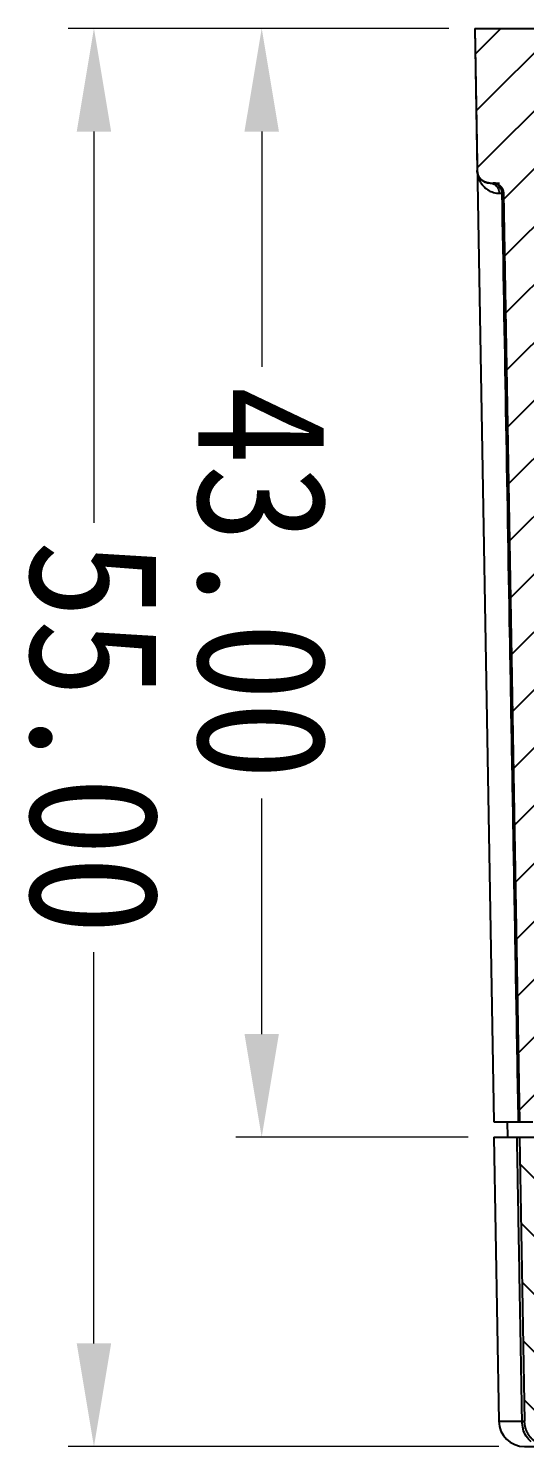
# Model space of a CAD drawing. Header units: millimetres. Extents: x -308 to 1490, y -1725 to -1095.
# Drawn here: x 1305.6 to 1324.8, y -1505.6 to -1450.6 of the extents above; entities that cross this region are included whole.
import ezdxf

# ---------------------------------------------------------------- set-up
doc = ezdxf.new("R2010")
doc.units = ezdxf.units.MM
doc.layers.add('dim', color=3, linetype='Continuous', lineweight=9)
doc.styles.add('FFS', font='simfang0.ttf', dxfattribs={"width": 0.9})
doc.dimstyles.new('YanXiu', dxfattribs={"dimtxt": 2.5, "dimasz": 2.2, "dimexe": 1, "dimexo": 0.6, "dimgap": 0.66, "dimtad": 0, "dimzin": 1, "dimdsep": 46, "dimtxsty": 'FFS', "dimcen": 0, "dimclrd": 256, "dimclre": 131, "dimclrt": 42, "dimazin": 0, "dimtfac": 1, "dimtofl": 0, "dimtmove": 0, "dimatfit": 3, "dimfxl": 0, "dimlwd": 5, "dimlwe": 5, "dimarcsym": 0})

# ---------------------------------------------------------------- blocks, each defined once
blk = doc.blocks.new('*D33')
at = {"layer": 'Defpoints', "color": 0}
for p in [(-58.462, 82.576), (-49.467, 82.576), (-57.721, 39.576)]:
    blk.add_point(p, dxfattribs=at)
at = {"layer": 'dim', "color": 131, "lineweight": 5}
for p, q in [((-57.462, 82.576), (-48.467, 82.576)), ((-56.722, 39.576), (-48.467, 39.576))]:
    blk.add_line(p, q, dxfattribs=at)
at = {"layer": 'dim', "lineweight": 5}
for p, q in [((-49.467, 78.576), (-49.467, 69.446)), ((-49.467, 43.576), (-49.467, 52.707))]:
    blk.add_line(p, q, dxfattribs=at)
at = {"layer": 'dim'}
for points in [[(-50.133, 78.576), (-48.8, 78.576), (-49.467, 82.576)], [(-50.133, 43.576), (-48.8, 43.576), (-49.467, 39.576)]]:
    blk.add_solid(points, dxfattribs=at)
at = {"layer": 'dim', "color": 42, "insert": (-49.467, 61.076), "char_height": 5, "attachment_point": 5, "rotation": 90, "style": 'FFS'}
blk.add_mtext('43.00', dxfattribs=at)
blk = doc.blocks.new('*D35')
at = {"layer": 'Defpoints', "color": 0}
for p in [(-59.654, 94.576), (-42.967, 94.576), (-57.721, 39.576)]:
    blk.add_point(p, dxfattribs=at)
at = {"layer": 'dim', "color": 131, "lineweight": 5}
for p, q in [((-58.654, 94.576), (-41.967, 94.576)), ((-56.722, 39.576), (-41.967, 39.576))]:
    blk.add_line(p, q, dxfattribs=at)
at = {"layer": 'dim', "lineweight": 5}
for p, q in [((-42.967, 90.576), (-42.967, 75.398)), ((-42.967, 43.576), (-42.967, 58.755))]:
    blk.add_line(p, q, dxfattribs=at)
at = {"layer": 'dim'}
for points in [[(-43.633, 90.576), (-42.3, 90.576), (-42.967, 94.576)], [(-43.633, 43.576), (-42.3, 43.576), (-42.967, 39.576)]]:
    blk.add_solid(points, dxfattribs=at)
at = {"layer": 'dim', "color": 42, "insert": (-42.967, 67.076), "char_height": 5, "attachment_point": 5, "rotation": 90, "style": 'FFS'}
blk.add_mtext('55.00', dxfattribs=at)
blk = doc.blocks.new('u73')
h = blk.add_hatch()
h.set_pattern_fill('ANSI31', color=5, scale=0.5, angle=90, style=0)
h.set_pattern_definition([(135, (-816.1751, 1406.0216), (-1.122532, -1.122532), [])])
edge = h.paths.add_edge_path()
edge.add_line((-59.461, 82.576), (-61.265, 82.576))
edge.add_line((-59.461, 82.576), (-59.654, 93.594))
edge.add_spline(control_points=[(-60.654, 94.576), (-60.076, 94.576), (-59.664, 94.172), (-59.654, 93.594)], knot_values=[0, 0, 0, 0, 1, 1, 1, 1], weights=[1, 0.808834, 0.808834, 1], degree=3, periodic=0)
edge.add_line((-60.654, 94.576), (-71.669, 94.576))
edge.add_line((-71.721, 93.576), (-71.669, 94.576))
edge.add_line((-71.721, 93.576), (-142.721, 93.576))
edge.add_line((-142.721, 91.076), (-142.721, 93.576))
edge.add_line((-79.431, 91.076), (-142.721, 91.076))
edge.add_line((-79.431, 91.076), (-79.221, 85.076))
edge.add_line((-77.721, 85.076), (-79.221, 85.076))
edge.add_line((-77.512, 91.076), (-77.721, 85.076))
edge.add_line((-75.431, 91.076), (-77.512, 91.076))
edge.add_line((-75.431, 91.076), (-75.221, 85.076))
edge.add_line((-73.721, 85.076), (-75.221, 85.076))
edge.add_line((-73.512, 91.076), (-73.721, 85.076))
edge.add_line((-64.713, 91.076), (-73.512, 91.076))
edge.add_spline(control_points=[(-64.546, 82.576), (-64.565, 83.526), (-64.602, 85.422), (-64.658, 88.255), (-64.695, 90.137), (-64.713, 91.076)], knot_values=[0, 0, 0, 0, 0.333333, 0.666667, 1, 1, 1, 1], degree=3, periodic=0)
edge.add_line((-63.4, 82.576), (-64.546, 82.576))
edge.add_line((-63.344, 85.576), (-63.4, 82.576))
edge.add_line((-61.319, 85.576), (-63.344, 85.576))
edge.add_line((-61.265, 82.576), (-61.319, 85.576))
edge = h.paths.add_edge_path()
edge.add_line((-142.721, 91.076), (-142.721, 94.576))
edge.add_line((-142.721, 91.076), (-142.721, 93.576))
edge.add_line((-142.721, 93.576), (-142.721, 94.576))
edge = h.paths.add_edge_path()
edge.add_line((-176.981, 82.576), (-171.721, 82.576))
edge.add_line((-171.721, 82.576), (-171.847, 89.803))
edge.add_line((-171.847, 89.803), (-173.685, 91.64))
edge.add_line((-173.685, 91.64), (-173.721, 92.676))
edge.add_line((-174.651, 92.676), (-173.721, 92.676))
edge.add_line((-174.651, 92.676), (-174.718, 94.576))
edge.add_line((-175.789, 94.576), (-174.718, 94.576))
edge.add_spline(control_points=[(-176.789, 93.594), (-176.779, 94.172), (-176.367, 94.576), (-175.789, 94.576)], knot_values=[0, 0, 0, 0, 1, 1, 1, 1], weights=[1, 0.808834, 0.808834, 1], degree=3, periodic=0)
edge.add_line((-176.981, 82.576), (-176.789, 93.594))
edge = h.paths.add_edge_path()
edge.add_line((-167.721, 82.576), (-163.739, 82.576))
edge.add_line((-163.683, 85.576), (-163.739, 82.576))
edge.add_line((-163.683, 85.576), (-161.597, 85.576))
edge.add_line((-161.538, 82.576), (-161.597, 85.576))
edge.add_line((-161.538, 82.576), (-160.321, 82.576))
edge.add_spline(control_points=[(-160.139, 91.076), (-160.159, 90.139), (-160.2, 88.258), (-160.261, 85.425), (-160.301, 83.527), (-160.321, 82.576)], knot_values=[0, 0, 0, 0, 0.333333, 0.666667, 1, 1, 1, 1], degree=3, periodic=0)
edge.add_line((-160.139, 91.076), (-142.721, 91.076))
edge.add_line((-142.721, 91.076), (-142.721, 94.576))
edge.add_line((-164.725, 94.576), (-142.721, 94.576))
edge.add_line((-164.791, 92.676), (-164.725, 94.576))
edge.add_line((-165.721, 92.676), (-164.791, 92.676))
edge.add_line((-165.757, 91.64), (-165.721, 92.676))
edge.add_line((-167.595, 89.803), (-165.757, 91.64))
edge.add_line((-167.721, 82.576), (-167.595, 89.803))
h = blk.add_hatch()
h.set_pattern_fill('ANSI31', color=5, scale=0.5, angle=180, style=0)
h.set_pattern_definition([(225, (-816.1751, 1406.0216), (1.122532, -1.122532), [])])
edge = h.paths.add_edge_path()
edge.add_line((-142.721, 39.576), (-142.721, 42.576))
edge.add_line((-142.721, 39.576), (-57.721, 39.576))
edge.add_line((-57.817, 45.085), (-57.721, 39.576))
edge.add_spline(control_points=[(-57.817, 45.085), (-57.822, 45.374), (-58.029, 45.576), (-58.317, 45.576)], knot_values=[0, 0, 0, 0, 1, 1, 1, 1], weights=[1, 0.808834, 0.808834, 1], degree=3, periodic=0)
edge.add_line((-58.433, 45.576), (-58.317, 45.576))
edge.add_spline(control_points=[(-58.833, 45.969), (-58.829, 45.738), (-58.664, 45.576), (-58.433, 45.576)], knot_values=[0, 0, 0, 0, 1, 1, 1, 1], weights=[1, 0.808834, 0.808834, 1], degree=3, periodic=0)
edge.add_line((-59.461, 81.976), (-58.833, 45.969))
edge.add_line((-59.972, 81.976), (-59.461, 81.976))
edge.add_line((-59.993, 82.576), (-59.972, 81.976))
edge.add_line((-61.544, 82.576), (-59.993, 82.576))
edge.add_line((-61.576, 84.076), (-61.544, 82.576))
edge.add_line((-63.081, 84.076), (-61.576, 84.076))
edge.add_spline(control_points=[(-64.059, 42.576), (-63.947, 47.131), (-63.725, 56.278), (-63.399, 70.111), (-63.186, 79.409), (-63.081, 84.076)], knot_values=[0, 0, 0, 0, 0.333333, 0.666667, 1, 1, 1, 1], degree=3, periodic=0)
edge.add_line((-73.617, 42.576), (-64.059, 42.576))
edge.add_line((-73.721, 48.576), (-73.617, 42.576))
edge.add_line((-75.221, 48.576), (-73.721, 48.576))
edge.add_line((-75.221, 48.576), (-75.326, 42.576))
edge.add_line((-77.617, 42.576), (-75.326, 42.576))
edge.add_line((-77.721, 48.576), (-77.617, 42.576))
edge.add_line((-79.221, 48.576), (-77.721, 48.576))
edge.add_line((-79.221, 48.576), (-79.326, 42.576))
edge.add_line((-142.721, 42.576), (-79.326, 42.576))
edge = h.paths.add_edge_path()
edge.add_line((-142.721, 39.576), (-142.721, 42.576))
edge.add_line((-142.721, 39.576), (-142.721, 42.576))
edge = h.paths.add_edge_path()
edge.add_line((-142.721, 39.576), (-142.721, 42.576))
edge.add_line((-142.721, 42.576), (-160.865, 42.576))
edge.add_spline(control_points=[(-161.871, 84.076), (-161.763, 79.359), (-161.546, 69.994), (-161.211, 56.161), (-160.981, 47.081), (-160.865, 42.576)], knot_values=[0, 0, 0, 0, 0.333333, 0.666667, 1, 1, 1, 1], degree=3, periodic=0)
edge.add_line((-161.871, 84.076), (-163.422, 84.076))
edge.add_line((-163.453, 82.576), (-163.422, 84.076))
edge.add_line((-163.453, 82.576), (-167.008, 82.576))
edge.add_line((-167.008, 82.576), (-167.008, 72.576))
edge.add_line((-165.33, 72.576), (-167.008, 72.576))
edge.add_spline(control_points=[(-164.403, 39.576), (-164.505, 43.176), (-164.71, 50.419), (-165.019, 61.419), (-165.226, 68.842), (-165.33, 72.576)], knot_values=[0, 0, 0, 0, 0.333333, 0.666667, 1, 1, 1, 1], degree=3, periodic=0)
edge.add_line((-142.721, 39.576), (-164.403, 39.576))
edge = h.paths.add_edge_path()
edge.add_line((-174.521, 39.576), (-177.721, 39.576))
edge.add_line((-174.521, 39.576), (-173.657, 72.576))
edge.add_line((-172.435, 72.576), (-173.657, 72.576))
edge.add_line((-172.435, 82.576), (-172.435, 72.576))
edge.add_line((-172.435, 82.576), (-176.45, 82.576))
edge.add_line((-176.45, 82.576), (-176.471, 81.976))
edge.add_line((-176.471, 81.976), (-176.981, 81.976))
edge.add_line((-176.981, 81.976), (-177.721, 39.576))
at = {"color": 7}
for p, q in [((-59.654, 94.576), (-164.725, 94.576)), ((-59.461, 82.576), (-59.654, 93.594)), ((-59.461, 82.576), (-59.654, 93.594)), ((-58.654, 93.594), (-59.546, 93.594)), ((-58.461, 82.576), (-58.654, 93.594)), ((-58.462, 82.576), (-61.544, 82.576)), ((-59.461, 82.576), (-61.265, 82.576)), ((-58.972, 81.976), (-58.993, 82.576)), ((-59.461, 81.976), (-59.972, 81.976)), ((-58.462, 81.976), (-59.972, 81.976)), ((-58.833, 45.969), (-59.461, 81.976)), ((-58.833, 45.969), (-59.461, 81.976)), ((-57.721, 39.576), (-58.461, 81.976)), ((-58.675, 45.969), (-58.772, 45.969)), ((-58.317, 45.576), (-58.681, 45.576)), ((-58.317, 45.576), (-58.433, 45.576)), ((-57.721, 39.576), (-57.817, 45.085)), ((-57.721, 39.576), (-177.721, 39.576)), ((-57.721, 39.576), (-142.721, 39.576))]:
    blk.add_line(p, q, dxfattribs=at)
for centre, radius, start, end in [((-59.654, 93.576), 1, 1, 90), ((-59.156, 52.692), 40.904, 90.5458, 90.6967), ((-60.679, 93.577), 1.133, 0.8511, 16.4847), ((-58.574, 73.109), 27.14, 269.4535, 269.5822), ((-58.433, 45.976), 0.4, 181, 270), ((-58.675, 45.153), 0.816, 82.1691, 89.9969), ((-58.676, 45.145), 0.825, 65.9965, 82.1427), ((-58.684, 45.126), 0.845, 57.1919, 66.0035), ((-58.691, 45.116), 0.857, 51.6942, 57.1857), ((-58.317, 45.076), 0.5, 1, 90)]:
    blk.add_arc(centre, radius, start, end, dxfattribs=at)
for points, start_tangent, end_tangent in [([(-60.654, 94.576), (-60.643, 94.576), (-60.632, 94.576), (-60.62, 94.576), (-60.609, 94.576), (-60.598, 94.575), (-60.587, 94.574), (-60.576, 94.573), (-60.565, 94.573), (-60.553, 94.571), (-60.542, 94.57), (-60.531, 94.569), (-60.519, 94.567), (-60.508, 94.566), (-60.496, 94.564), (-60.485, 94.562), (-60.473, 94.56), (-60.462, 94.558), (-60.45, 94.556), (-60.439, 94.553), (-60.427, 94.551), (-60.416, 94.548), (-60.404, 94.545), (-60.393, 94.542), (-60.381, 94.539), (-60.369, 94.535), (-60.358, 94.532), (-60.346, 94.528), (-60.335, 94.524), (-60.323, 94.52), (-60.312, 94.516), (-60.3, 94.512), (-60.289, 94.508), (-60.278, 94.503), (-60.266, 94.498), (-60.255, 94.494), (-60.244, 94.489), (-60.232, 94.483), (-60.221, 94.478), (-60.21, 94.473), (-60.199, 94.467), (-60.188, 94.461), (-60.177, 94.455), (-60.166, 94.449), (-60.155, 94.443), (-60.144, 94.437), (-60.133, 94.43), (-60.122, 94.424), (-60.112, 94.417), (-60.101, 94.41), (-60.09, 94.403), (-60.08, 94.396), (-60.07, 94.388), (-60.059, 94.381), (-60.049, 94.373), (-60.039, 94.365), (-60.029, 94.358), (-60.019, 94.349), (-60.009, 94.341), (-60, 94.333), (-59.99, 94.325), (-59.981, 94.316), (-59.971, 94.307), (-59.962, 94.299), (-59.953, 94.29), (-59.944, 94.281), (-59.935, 94.272), (-59.926, 94.262), (-59.917, 94.253), (-59.909, 94.244), (-59.9, 94.234), (-59.892, 94.224), (-59.884, 94.215), (-59.875, 94.205), (-59.868, 94.195), (-59.86, 94.185), (-59.852, 94.174), (-59.845, 94.164), (-59.837, 94.154), (-59.83, 94.144), (-59.823, 94.133), (-59.816, 94.123), (-59.809, 94.112), (-59.802, 94.101), (-59.796, 94.09), (-59.789, 94.08), (-59.783, 94.069), (-59.777, 94.058), (-59.771, 94.047), (-59.765, 94.036), (-59.76, 94.025), (-59.754, 94.014), (-59.749, 94.002), (-59.744, 93.991), (-59.739, 93.98), (-59.734, 93.969), (-59.729, 93.957), (-59.724, 93.946), (-59.72, 93.934), (-59.716, 93.923), (-59.711, 93.912), (-59.707, 93.9), (-59.704, 93.889), (-59.7, 93.877), (-59.696, 93.866), (-59.693, 93.854), (-59.69, 93.843), (-59.687, 93.831), (-59.684, 93.82), (-59.681, 93.808), (-59.678, 93.797), (-59.676, 93.785), (-59.673, 93.774), (-59.671, 93.762), (-59.669, 93.751), (-59.667, 93.74), (-59.665, 93.728), (-59.663, 93.717), (-59.662, 93.705), (-59.661, 93.694), (-59.659, 93.683), (-59.658, 93.672), (-59.657, 93.66), (-59.656, 93.649), (-59.655, 93.638), (-59.655, 93.627), (-59.654, 93.616), (-59.654, 93.605), (-59.654, 93.594)], (1, 0), (0.017452, -0.999848)), ([(-59.911, 94.39), (-59.718, 94.173), (-59.592, 93.899)], (0.773468, -0.633836), (0.284822, -0.95858)), ([(-59.35, 82.576), (-59.396, 85.163), (-59.443, 87.818), (-59.493, 90.601), (-59.546, 93.594)], (-0.017694, 0.999843), (-0.017805, 0.999841)), ([(-58.772, 45.969), (-58.919, 54.383), (-59.071, 63.073), (-59.232, 72.209), (-59.404, 81.976)], (-0.017449, 0.999848), (-0.017686, 0.999844)), ([(-58.433, 45.576), (-58.437, 45.577), (-58.442, 45.577), (-58.446, 45.577), (-58.451, 45.577), (-58.455, 45.577), (-58.46, 45.577), (-58.464, 45.578), (-58.469, 45.578), (-58.473, 45.578), (-58.478, 45.579), (-58.482, 45.58), (-58.487, 45.58), (-58.491, 45.581), (-58.496, 45.581), (-58.5, 45.582), (-58.505, 45.583), (-58.51, 45.584), (-58.514, 45.585), (-58.519, 45.586), (-58.523, 45.587), (-58.528, 45.588), (-58.533, 45.589), (-58.537, 45.59), (-58.542, 45.592), (-58.547, 45.593), (-58.551, 45.594), (-58.556, 45.596), (-58.56, 45.597), (-58.565, 45.599), (-58.57, 45.601), (-58.574, 45.602), (-58.579, 45.604), (-58.583, 45.606), (-58.588, 45.608), (-58.592, 45.61), (-58.597, 45.612), (-58.601, 45.614), (-58.606, 45.616), (-58.61, 45.618), (-58.615, 45.62), (-58.619, 45.623), (-58.624, 45.625), (-58.628, 45.627), (-58.633, 45.63), (-58.637, 45.632), (-58.641, 45.635), (-58.645, 45.638), (-58.65, 45.64), (-58.654, 45.643), (-58.658, 45.646), (-58.662, 45.649), (-58.667, 45.652), (-58.671, 45.655), (-58.675, 45.658), (-58.679, 45.661), (-58.683, 45.664), (-58.687, 45.667), (-58.691, 45.671), (-58.695, 45.674), (-58.698, 45.677), (-58.702, 45.681), (-58.706, 45.684), (-58.71, 45.688), (-58.713, 45.691), (-58.717, 45.695), (-58.721, 45.698), (-58.724, 45.702), (-58.728, 45.706), (-58.731, 45.71), (-58.734, 45.713), (-58.738, 45.717), (-58.741, 45.721), (-58.744, 45.725), (-58.747, 45.729), (-58.75, 45.733), (-58.754, 45.737), (-58.757, 45.741), (-58.76, 45.745), (-58.762, 45.75), (-58.765, 45.754), (-58.768, 45.758), (-58.771, 45.762), (-58.773, 45.767), (-58.776, 45.771), (-58.779, 45.775), (-58.781, 45.78), (-58.784, 45.784), (-58.786, 45.788), (-58.788, 45.793), (-58.791, 45.797), (-58.793, 45.802), (-58.795, 45.806), (-58.797, 45.811), (-58.799, 45.815), (-58.801, 45.82), (-58.803, 45.824), (-58.805, 45.829), (-58.806, 45.833), (-58.808, 45.838), (-58.81, 45.842), (-58.811, 45.847), (-58.813, 45.852), (-58.814, 45.856), (-58.816, 45.861), (-58.817, 45.865), (-58.819, 45.87), (-58.82, 45.875), (-58.821, 45.879), (-58.822, 45.884), (-58.823, 45.888), (-58.824, 45.893), (-58.825, 45.898), (-58.826, 45.902), (-58.827, 45.907), (-58.828, 45.911), (-58.828, 45.916), (-58.829, 45.92), (-58.83, 45.925), (-58.83, 45.929), (-58.831, 45.934), (-58.831, 45.938), (-58.832, 45.943), (-58.832, 45.947), (-58.832, 45.952), (-58.832, 45.956), (-58.833, 45.961), (-58.833, 45.965), (-58.833, 45.969)], (-1, 0), (-0.017452, 0.999848)), ([(-58.723, 45.772), (-58.772, 45.969)], (-0.462016, 0.886872), (-0.015375, 0.999882)), ([(-58.594, 45.629), (-58.723, 45.772)], (-0.842385, 0.538876), (-0.462016, 0.886872)), ([(-58.625, 45.772), (-58.675, 45.969)], (-0.467093, 0.884208), (-0.015591, 0.999878)), ([(-58.494, 45.629), (-58.625, 45.772)], (-0.845562, 0.533877), (-0.467093, 0.884208)), ([(-57.817, 45.085), (-57.837, 45.26), (-57.884, 45.416), (-57.951, 45.552), (-58.035, 45.668), (-58.13, 45.764), (-58.16, 45.789)], (-0.017495, 0.999847), (-0.784783, 0.61977)), ([(-58.42, 45.576), (-58.594, 45.629)], (-1, 0), (-0.842385, 0.538876)), ([(-58.317, 45.576), (-58.494, 45.629)], (-1, 0), (-0.845562, 0.533877)), ([(-58.317, 45.576), (-58.312, 45.576), (-58.306, 45.576), (-58.301, 45.576), (-58.295, 45.576), (-58.29, 45.576), (-58.284, 45.575), (-58.278, 45.575), (-58.273, 45.574), (-58.267, 45.574), (-58.262, 45.573), (-58.256, 45.573), (-58.25, 45.572), (-58.244, 45.571), (-58.239, 45.57), (-58.233, 45.569), (-58.227, 45.568), (-58.222, 45.567), (-58.216, 45.566), (-58.21, 45.565), (-58.204, 45.564), (-58.198, 45.562), (-58.193, 45.561), (-58.187, 45.559), (-58.181, 45.558), (-58.175, 45.556), (-58.17, 45.554), (-58.164, 45.552), (-58.158, 45.55), (-58.152, 45.548), (-58.147, 45.546), (-58.141, 45.544), (-58.135, 45.542), (-58.129, 45.54), (-58.124, 45.537), (-58.118, 45.535), (-58.112, 45.533), (-58.107, 45.53), (-58.101, 45.527), (-58.096, 45.525), (-58.09, 45.522), (-58.084, 45.519), (-58.079, 45.516), (-58.073, 45.513), (-58.068, 45.51), (-58.062, 45.507), (-58.057, 45.503), (-58.052, 45.5), (-58.046, 45.497), (-58.041, 45.493), (-58.036, 45.49), (-58.031, 45.486), (-58.025, 45.482), (-58.02, 45.479), (-58.015, 45.475), (-58.01, 45.471), (-58.005, 45.467), (-58, 45.463), (-57.995, 45.459), (-57.99, 45.455), (-57.986, 45.451), (-57.981, 45.446), (-57.976, 45.442), (-57.972, 45.438), (-57.967, 45.433), (-57.962, 45.429), (-57.958, 45.424), (-57.954, 45.419), (-57.949, 45.415), (-57.945, 45.41), (-57.941, 45.405), (-57.936, 45.4), (-57.932, 45.395), (-57.928, 45.391), (-57.924, 45.386), (-57.92, 45.381), (-57.917, 45.375), (-57.913, 45.37), (-57.909, 45.365), (-57.906, 45.36), (-57.902, 45.355), (-57.898, 45.35), (-57.895, 45.344), (-57.892, 45.339), (-57.888, 45.333), (-57.885, 45.328), (-57.882, 45.323), (-57.879, 45.317), (-57.876, 45.312), (-57.873, 45.306), (-57.87, 45.301), (-57.868, 45.295), (-57.865, 45.289), (-57.862, 45.284), (-57.86, 45.278), (-57.857, 45.273), (-57.855, 45.267), (-57.853, 45.261), (-57.851, 45.255), (-57.848, 45.25), (-57.846, 45.244), (-57.844, 45.238), (-57.842, 45.233), (-57.841, 45.227), (-57.839, 45.221), (-57.837, 45.215), (-57.835, 45.21), (-57.834, 45.204), (-57.832, 45.198), (-57.831, 45.192), (-57.83, 45.187), (-57.828, 45.181), (-57.827, 45.175), (-57.826, 45.169), (-57.825, 45.164), (-57.824, 45.158), (-57.823, 45.152), (-57.822, 45.147), (-57.822, 45.141), (-57.821, 45.135), (-57.82, 45.13), (-57.82, 45.124), (-57.819, 45.118), (-57.819, 45.113), (-57.818, 45.107), (-57.818, 45.102), (-57.818, 45.096), (-57.818, 45.091), (-57.817, 45.085)], (1, 0), (0.017452, -0.999848))]:
    blk.add_spline(points, degree=3, dxfattribs=dict(at, start_tangent=start_tangent, end_tangent=end_tangent))
at = {"layer": 'dim'}
for base, p2, picture, middle in [((-42.967, 94.576), (-59.654, 94.576), '*D35', (-42.967, 67.076)), ((-49.467, 82.576), (-58.462, 82.576), '*D33', (-49.467, 61.076))]:
    dim = blk.add_linear_dim(base=base, p1=(-57.721, 39.576), p2=p2, angle=90, dimstyle='YanXiu', override={"dimtxt": 5, "dimasz": 4, "dimexe": 0.9995, "dimexo": 0.9995, "dimgap": 0.9995}, dxfattribs=at)
    dim.commit()
    dim.dimension.update_dxf_attribs({"geometry": picture, "text_midpoint": middle})

msp = doc.modelspace()

# ---------------------------------------------------------------- block references
at = {"rotation": 180}
msp.add_blockref('u73', (1265.149, -1411.022), dxfattribs=at)

doc.saveas('drawing.dxf')
